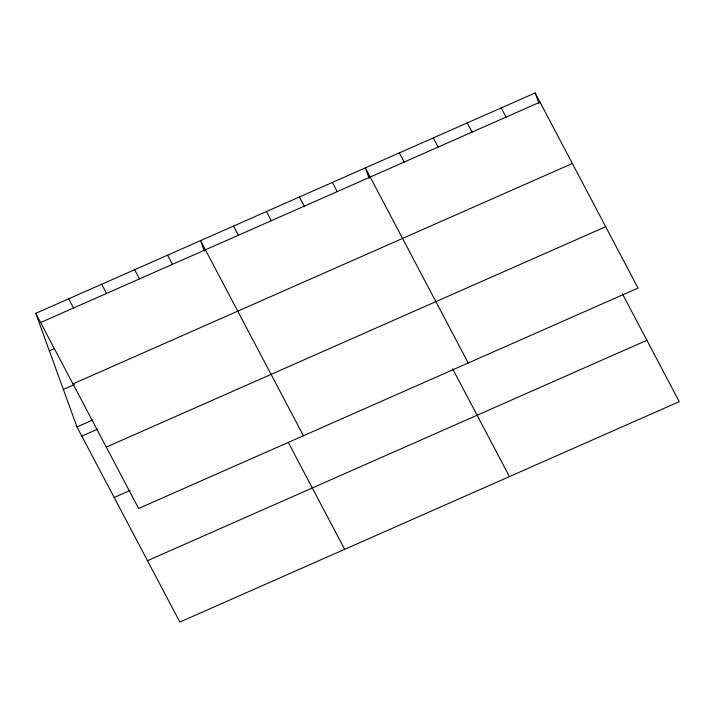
<?xml version="1.0" encoding="UTF-8"?>
<svg xmlns="http://www.w3.org/2000/svg" width="715" height="715" viewBox="0 0 715 715"><rect width="100%" height="100%" fill="white"/><g stroke="black" fill="none" stroke-linecap="round" stroke-linejoin="round"><path stroke-width="1.07" d="M35.75 313.349L535.151 92.941L638.03 288.065L138.621 508.463L35.75 313.349L76.97 426.935L179.849 622.059L679.25 401.651L622.425 293.874M40.594 322.536L539.995 102.129M49.353 350.833L54.349 348.625M72.948 383.892L572.349 163.494M63.367 389.452L74.36 384.607M76.97 426.935L92.95 419.884M81.814 436.132L97.803 429.072M106.276 447.107L605.677 226.709M114.168 497.488L130.148 490.427M147.496 560.703L646.896 340.295M501.197 107.929L506.041 117.117M467.235 122.917L472.079 132.105M433.272 137.906L438.116 147.093M399.319 152.894L404.163 162.082M468.227 362.997L365.356 167.882L369.137 178.294M452.631 368.815L509.455 476.592M332.395 182.423L337.239 191.62M299.433 196.974L304.277 206.161M266.472 211.524L271.316 220.712M233.51 226.065L238.354 235.253M303.428 435.73L200.558 240.615L204.329 251.028M288.342 442.531L344.648 549.326M167.596 255.157L172.44 264.344M134.635 269.707L139.479 278.895M101.673 284.248L106.517 293.445M68.712 298.798L73.556 307.986M535.151 92.941L538.931 103.353"/></g></svg>
